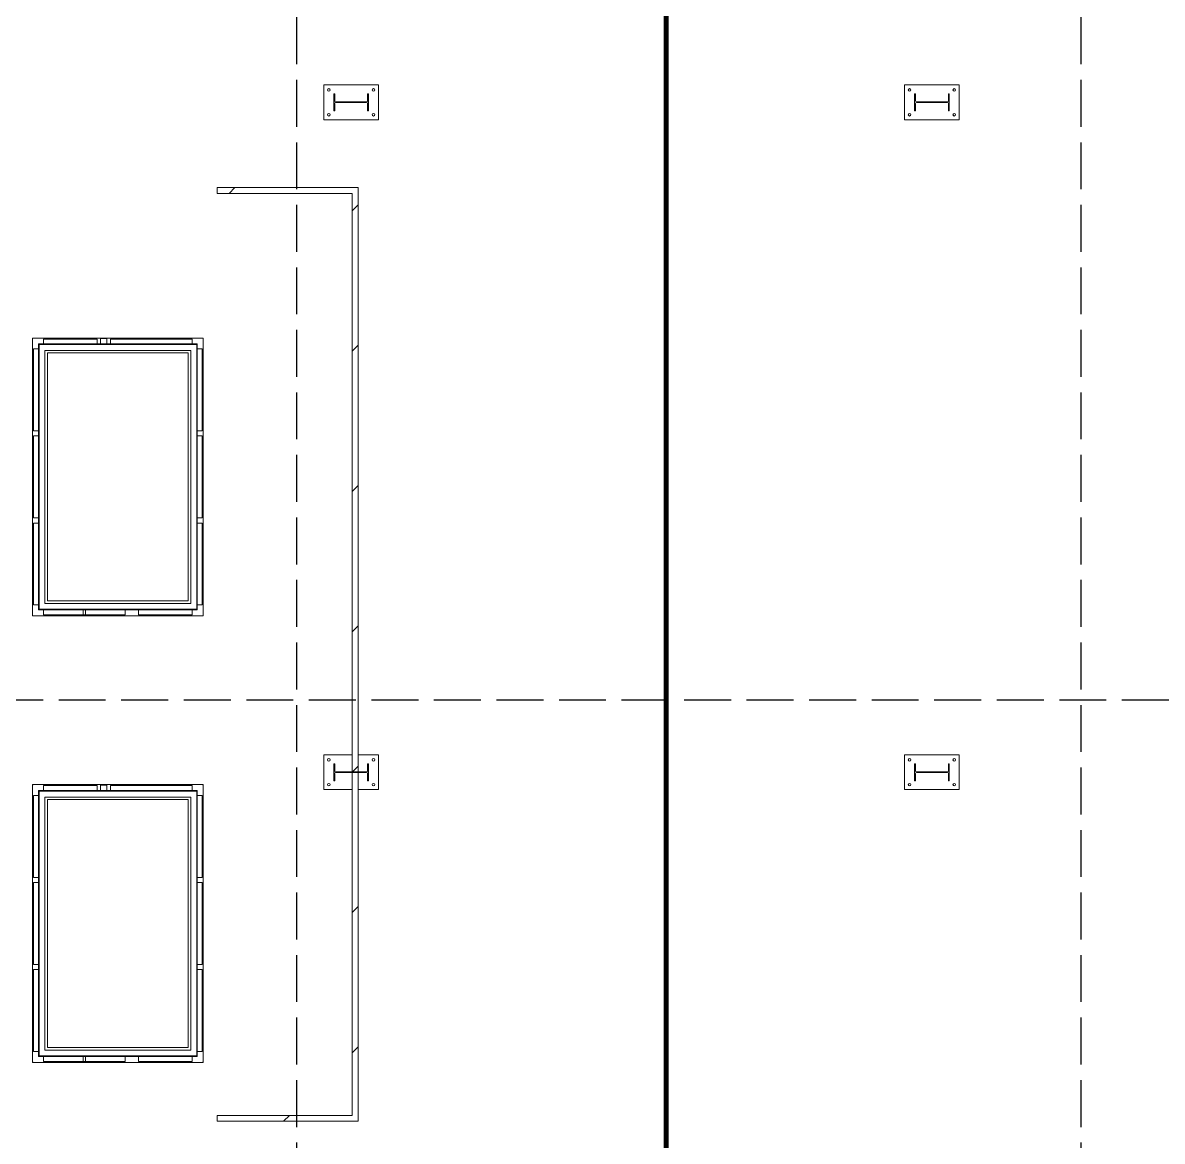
# Model space of a CAD drawing. Header units: millimetres. Extents: x 91119 to 792617, y 23924 to 150567.
# Drawn here: x 670345 to 681821, y 65593 to 76863 of the extents above; entities that cross this region are included whole.
import ezdxf

# ---------------------------------------------------------------- set-up
doc = ezdxf.new("R2010")
doc.units = ezdxf.units.MM
doc.header["$LTSCALE"] = 100
doc.linetypes.add('121217 IES and EMR$0$XKITLINE03', pattern=[6.299213, 4.724409, -1.574803])
doc.linetypes.add('DASHED', pattern=[19.05, 12.7, -6.35])
for name, color, linetype in [('121217 IES and EMR$0$grid', 8, 'Continuous'), ('121217 IES and EMR$0$Xref', 8, 'Continuous'), ('FA', 1, 'Continuous')]:
    doc.layers.add(name, color=color, linetype=linetype)

msp = doc.modelspace()

# ---------------------------------------------------------------- linework, layer by layer
at = {"layer": '121217 IES and EMR$0$grid', "linetype": '121217 IES and EMR$0$XKITLINE03'}
for p, q in [((673102, 144949), (673102, 30568)), ((681002, 144949), (681002, 30568)), ((768187, 70036), (614926, 70036))]:
    msp.add_line(p, q, dxfattribs=at)
at = {"layer": '121217 IES and EMR$0$Xref', "linetype": 'Continuous', "lineweight": 20}
for p, q in [((673377, 76236), (673927, 76236)), ((673377, 75886), (673377, 76236)), ((673927, 76236), (673927, 75886)), ((679227, 76236), (679777, 76236)), ((679227, 75886), (679227, 76236)), ((679777, 76236), (679777, 75886)), ((673476, 75976), (673476, 76147)), ((673476, 76147), (673486, 76147)), ((673486, 76147), (673486, 76075)), ((673818, 76075), (673818, 76147)), ((673818, 76147), (673827, 76147)), ((673827, 76147), (673827, 75976)), ((679326, 75976), (679326, 76147)), ((679326, 76147), (679336, 76147)), ((679336, 76147), (679336, 76075)), ((679668, 76075), (679668, 76147)), ((679668, 76147), (679677, 76147)), ((679677, 76147), (679677, 75976)), ((673486, 76048), (673486, 75976)), ((673496, 76065), (673808, 76065)), ((673808, 76058), (673496, 76058)), ((673818, 75976), (673818, 76048)), ((679336, 76048), (679336, 75976)), ((679346, 76065), (679658, 76065)), ((679658, 76058), (679346, 76058)), ((679668, 75976), (679668, 76048)), ((673927, 75886), (673377, 75886)), ((673486, 75976), (673476, 75976)), ((673827, 75976), (673818, 75976)), ((679777, 75886), (679227, 75886)), ((679336, 75976), (679326, 75976)), ((679677, 75976), (679668, 75976)), ((672302, 75204), (673722, 75204)), ((672302, 75204), (672302, 75144)), ((673722, 75204), (673722, 65794)), ((673662, 75144), (672302, 75144)), ((673662, 65854), (673662, 75144)), ((670442, 70887), (670442, 73686)), ((670442, 73686), (672162, 73686)), ((670442, 73686), (670447, 73681)), ((672162, 73686), (672157, 73681)), ((672162, 73686), (672162, 70887)), ((670452, 73576), (670502, 73576)), ((670452, 73576), (670452, 72751)), ((670502, 73626), (670502, 70947)), ((672102, 73626), (670502, 73626)), ((670502, 73576), (670502, 72751)), ((670508, 73620), (670508, 70953)), ((672096, 73620), (670508, 73620)), ((670552, 73676), (670552, 73626)), ((671093, 73676), (670552, 73676)), ((671093, 73676), (671093, 73626)), ((671192, 73680), (671128, 73680)), ((671128, 73680), (671128, 73626)), ((671192, 73626), (671192, 73680)), ((671227, 73676), (671227, 73626)), ((672052, 73676), (671227, 73676)), ((672052, 73676), (672052, 73626)), ((672096, 70953), (672096, 73620)), ((672102, 70947), (672102, 73626)), ((672152, 73576), (672102, 73576)), ((672102, 72751), (672102, 73576)), ((672152, 72751), (672152, 73576)), ((670567, 73561), (670567, 71012)), ((672037, 73561), (670567, 73561)), ((670592, 73536), (670592, 71037)), ((672012, 73536), (670592, 73536)), ((672012, 71037), (672012, 73536)), ((672037, 71012), (672037, 73561)), ((670452, 72751), (670502, 72751)), ((670452, 72699), (670502, 72699)), ((670452, 72699), (670452, 71874)), ((670502, 72699), (670502, 71874)), ((672152, 72751), (672102, 72751)), ((672152, 72699), (672102, 72699)), ((672102, 71874), (672102, 72699)), ((672152, 71874), (672152, 72699)), ((670452, 71874), (670502, 71874)), ((672152, 71874), (672102, 71874)), ((670452, 71822), (670502, 71822)), ((670452, 70997), (670452, 71822)), ((670502, 70997), (670502, 71822)), ((672152, 71822), (672102, 71822)), ((672102, 71822), (672102, 70997)), ((672152, 71822), (672152, 70997)), ((670452, 70997), (670502, 70997)), ((670502, 70947), (672102, 70947)), ((670508, 70953), (672096, 70953)), ((670552, 70897), (670552, 70947)), ((670567, 71012), (672037, 71012)), ((670592, 71037), (672012, 71037)), ((670952, 70897), (670952, 70947)), ((670977, 70897), (670977, 70947)), ((671377, 70897), (671377, 70947)), ((671511, 70897), (671511, 70947)), ((672052, 70897), (672052, 70947)), ((672152, 70997), (672102, 70997)), ((670447, 70892), (670442, 70887)), ((672162, 70887), (670442, 70887)), ((670552, 70897), (670952, 70897)), ((670952, 70897), (670977, 70897)), ((670977, 70897), (671377, 70897)), ((671511, 70897), (672052, 70897)), ((672157, 70892), (672162, 70887)), ((673377, 69486), (673662, 69486)), ((673377, 69136), (673377, 69486)), ((673722, 69486), (673927, 69486)), ((673927, 69486), (673927, 69136)), ((679227, 69486), (679777, 69486)), ((679227, 69136), (679227, 69486)), ((679777, 69486), (679777, 69136)), ((673476, 69226), (673476, 69397)), ((673476, 69397), (673486, 69397)), ((673486, 69397), (673486, 69325)), ((673818, 69325), (673818, 69397)), ((673818, 69397), (673827, 69397)), ((673827, 69397), (673827, 69226)), ((679326, 69226), (679326, 69397)), ((679326, 69397), (679336, 69397)), ((679336, 69397), (679336, 69325)), ((679668, 69325), (679668, 69397)), ((679668, 69397), (679677, 69397)), ((679677, 69397), (679677, 69226)), ((673486, 69226), (673476, 69226)), ((673486, 69298), (673486, 69226)), ((673496, 69315), (673808, 69315)), ((673808, 69308), (673496, 69308)), ((673818, 69226), (673818, 69298)), ((673827, 69226), (673818, 69226)), ((679336, 69226), (679326, 69226)), ((679336, 69298), (679336, 69226)), ((679346, 69315), (679658, 69315)), ((679658, 69308), (679346, 69308)), ((679668, 69226), (679668, 69298)), ((679677, 69226), (679668, 69226)), ((670442, 66387), (670442, 69186)), ((670442, 69186), (672162, 69186)), ((670442, 69186), (670447, 69181)), ((670502, 69126), (670502, 66447)), ((672102, 69126), (670502, 69126)), ((670508, 69120), (670508, 66453)), ((672096, 69120), (670508, 69120)), ((670552, 69176), (670552, 69126)), ((671093, 69176), (670552, 69176)), ((671093, 69176), (671093, 69126)), ((671192, 69180), (671128, 69180)), ((671128, 69180), (671128, 69126)), ((671192, 69126), (671192, 69180)), ((671227, 69176), (671227, 69126)), ((672052, 69176), (671227, 69176)), ((672052, 69176), (672052, 69126)), ((672096, 66453), (672096, 69120)), ((672102, 66447), (672102, 69126)), ((672162, 69186), (672157, 69181)), ((672162, 69186), (672162, 66387)), ((673662, 69136), (673377, 69136)), ((673927, 69136), (673722, 69136)), ((679777, 69136), (679227, 69136)), ((670452, 69076), (670502, 69076)), ((670452, 69076), (670452, 68251)), ((670502, 69076), (670502, 68251)), ((670567, 69061), (670567, 66512)), ((672037, 69061), (670567, 69061)), ((670592, 69036), (670592, 66537)), ((672012, 69036), (670592, 69036)), ((672012, 66537), (672012, 69036)), ((672037, 66512), (672037, 69061)), ((672152, 69076), (672102, 69076)), ((672102, 68251), (672102, 69076)), ((672152, 68251), (672152, 69076)), ((670452, 68251), (670502, 68251)), ((670452, 68199), (670502, 68199)), ((670452, 68199), (670452, 67374)), ((670502, 68199), (670502, 67374)), ((672152, 68251), (672102, 68251)), ((672152, 68199), (672102, 68199)), ((672102, 67374), (672102, 68199)), ((672152, 67374), (672152, 68199)), ((670452, 67374), (670502, 67374)), ((672152, 67374), (672102, 67374)), ((670452, 67322), (670502, 67322)), ((670452, 66497), (670452, 67322)), ((670502, 66497), (670502, 67322)), ((672152, 67322), (672102, 67322)), ((672102, 67322), (672102, 66497)), ((672152, 67322), (672152, 66497)), ((670452, 66497), (670502, 66497)), ((670508, 66453), (672096, 66453)), ((670567, 66512), (672037, 66512)), ((670592, 66537), (672012, 66537)), ((672152, 66497), (672102, 66497)), ((670447, 66392), (670442, 66387)), ((672162, 66387), (670442, 66387)), ((670502, 66447), (672102, 66447)), ((670552, 66397), (670552, 66447)), ((670552, 66397), (670952, 66397)), ((670952, 66397), (670952, 66447)), ((670952, 66397), (670977, 66397)), ((670977, 66397), (670977, 66447)), ((670977, 66397), (671377, 66397)), ((671377, 66397), (671377, 66447)), ((671511, 66397), (671511, 66447)), ((671511, 66397), (672052, 66397)), ((672052, 66397), (672052, 66447)), ((672157, 66392), (672162, 66387)), ((672302, 65854), (673662, 65854)), ((672302, 65794), (672302, 65854)), ((673722, 65794), (672302, 65794))]:
    msp.add_line(p, q, dxfattribs=at)
at = {"layer": '121217 IES and EMR$0$Xref', "linetype": 'Continuous', "lineweight": 0}
for p, q in [((672482, 75204), (672422, 75144)), ((673722, 75029), (673662, 74969)), ((671733, 73626), (671739, 73620)), ((673722, 73615), (673662, 73555)), ((670502, 73443), (670508, 73437)), ((672096, 73263), (672102, 73257)), ((673722, 72201), (673662, 72141)), ((670502, 72028), (670508, 72022)), ((672096, 71849), (672102, 71843)), ((671577, 70953), (671583, 70947)), ((673722, 70786), (673662, 70726)), ((673722, 69372), (673662, 69312)), ((679336, 69329), (679326, 69320)), ((673664, 69315), (673657, 69308)), ((670647, 69126), (670641, 69120)), ((670508, 68987), (670502, 68981)), ((673722, 67958), (673662, 67898)), ((672102, 67752), (672096, 67746)), ((670802, 66453), (670796, 66447)), ((673722, 66544), (673662, 66484)), ((673032, 65854), (672972, 65794))]:
    msp.add_line(p, q, dxfattribs=at)
at = {"layer": '121217 IES and EMR$0$Xref', "linetype": 'Continuous', "lineweight": 20}
for centre in [(673427, 76186), (673877, 76186), (679277, 76186), (679727, 76186), (673427, 75936), (673877, 75936), (679277, 75936), (679727, 75936), (673427, 69436), (673877, 69436), (679277, 69436), (679727, 69436), (673427, 69186), (673877, 69186), (679277, 69186), (679727, 69186)]:
    msp.add_circle(centre, 13, dxfattribs=at)
for centre, start, end in [((673496, 76075), 180, 270), ((673496, 76048), 90, 180), ((673808, 76075), 270, 0), ((673808, 76048), 0, 90), ((679346, 76075), 180, 270), ((679346, 76048), 90, 180), ((679658, 76075), 270, 0), ((679658, 76048), 0, 90), ((673496, 69325), 180, 270), ((673808, 69325), 270, 0), ((679346, 69325), 180, 270), ((679658, 69325), 270, 0), ((673496, 69298), 90, 180), ((673808, 69298), 0, 90), ((679346, 69298), 90, 180), ((679658, 69298), 0, 90)]:
    msp.add_arc(centre, 10.2, start, end, dxfattribs=at)
at = {"layer": 'FA', "linetype": 'DASHED', "ltscale": 0.5, "const_width": 50}
msp.add_lwpolyline([(670412, 142013), (670412, 141584, 0.414214), (670612, 141384), (676625, 141384, -0.414214), (676825, 141184), (676825, 36437)], format="xyb", dxfattribs=at)

doc.saveas('drawing.dxf')
